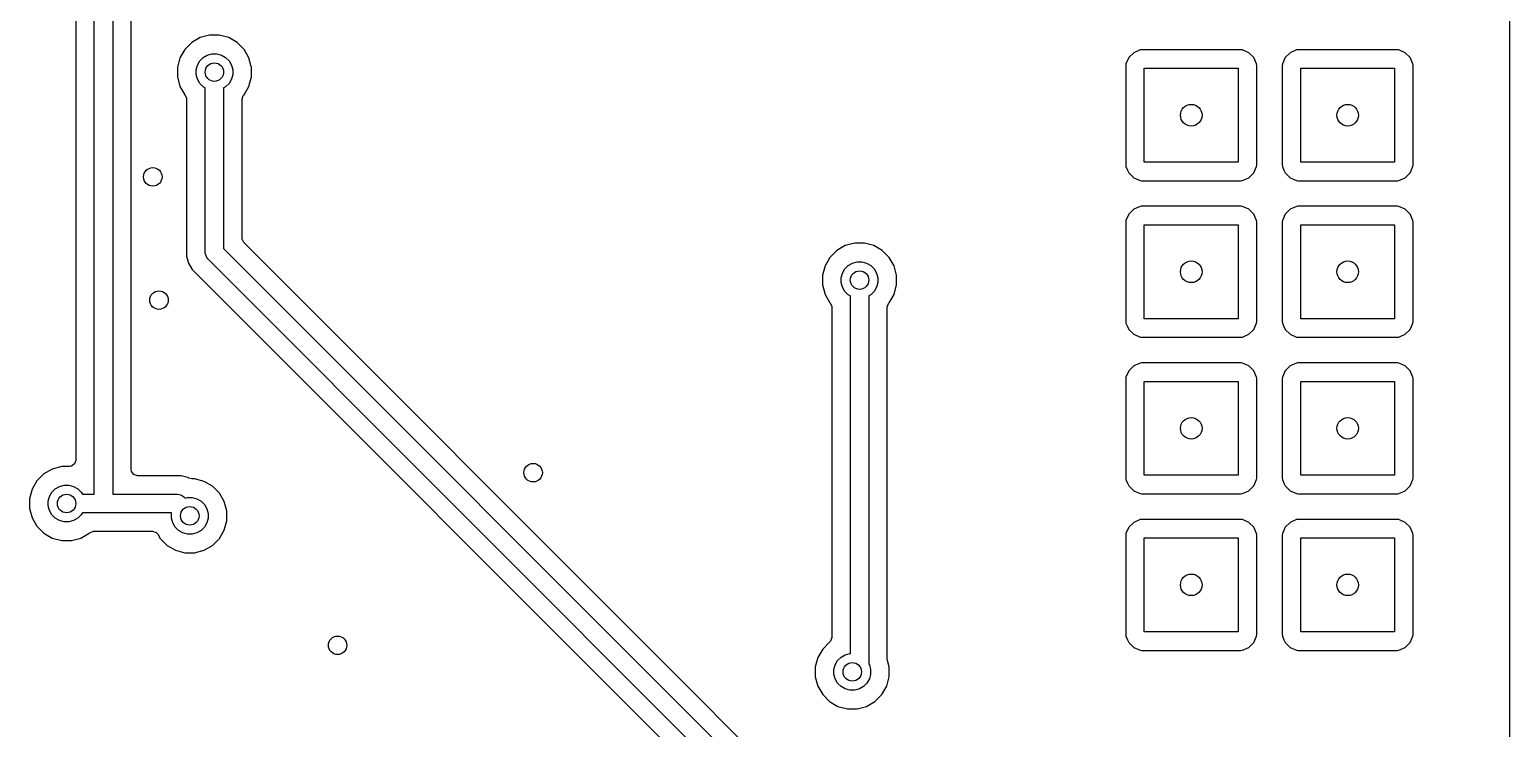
# Model space of a CAD drawing. Extents: x 0.23 to 2.17, y 0.23 to 2.17.
# Drawn here: x 1.224 to 2.17, y 0.789 to 1.236 of the extents above; entities that cross this region are included whole.
import ezdxf

# ---------------------------------------------------------------- set-up
doc = ezdxf.new("R2010")
doc.units = 0
doc.header["$MEASUREMENT"] = 0
doc.layers.add('BLACK', color=7, linetype='CONTINUOUS')

msp = doc.modelspace()

# ---------------------------------------------------------------- linework, layer by layer
at = {"layer": 'BLACK', "linetype": 'CONTINUOUS'}
for p, q in [((2.1703, 2.1664), (2.1703, 0.2336)), ((1.25392, 1.28875), (1.25392, 0.96061)), ((1.26575, 0.93898), (1.26575, 1.28642)), ((1.27756, 1.28397), (1.27756, 0.93898)), ((1.28939, 1.21177), (1.28939, 1.27746)), ((1.33339, 1.23069), (1.328, 1.22758)), ((1.33941, 1.2323), (1.33339, 1.23069)), ((1.34563, 1.2323), (1.33941, 1.2323)), ((1.35165, 1.23069), (1.34563, 1.2323)), ((1.35704, 1.22758), (1.35165, 1.23069)), ((1.3236, 1.22318), (1.32049, 1.21779)), ((1.328, 1.22758), (1.3236, 1.22318)), ((1.338, 1.21957), (1.34098, 1.22037)), ((1.34098, 1.22037), (1.34406, 1.22037)), ((1.34406, 1.22037), (1.34704, 1.21957)), ((1.36144, 1.22318), (1.35704, 1.22758)), ((1.36455, 1.21779), (1.36144, 1.22318)), ((1.93013, 1.22103), (1.927, 1.2179)), ((1.93417, 1.22282), (1.93013, 1.22103)), ((1.93516, 1.22293), (1.93417, 1.22282)), ((1.9987, 1.22293), (1.93516, 1.22293)), ((1.93516, 1.22293), (1.93516, 1.22293)), ((1.99968, 1.22282), (1.9987, 1.22293)), ((2.00373, 1.22103), (1.99968, 1.22282)), ((1.99968, 1.22282), (1.99968, 1.22282)), ((1.99968, 1.22282), (1.99968, 1.22282)), ((2.00686, 1.2179), (2.00373, 1.22103)), ((2.03013, 1.22103), (2.027, 1.2179)), ((2.03417, 1.22282), (2.03013, 1.22103)), ((2.03516, 1.22293), (2.03417, 1.22282)), ((2.0987, 1.22293), (2.03516, 1.22293)), ((2.03516, 1.22293), (2.03516, 1.22293)), ((2.09968, 1.22282), (2.0987, 1.22293)), ((2.10373, 1.22103), (2.09968, 1.22282)), ((2.09968, 1.22282), (2.09968, 1.22282)), ((2.09968, 1.22282), (2.09968, 1.22282)), ((2.10686, 1.2179), (2.10373, 1.22103)), ((1.28939, 0.9547), (1.28939, 1.21177)), ((1.32049, 1.21779), (1.31888, 1.21177)), ((1.31888, 1.21177), (1.31888, 1.20555)), ((1.33081, 1.2102), (1.33161, 1.21318)), ((1.33161, 1.21318), (1.33315, 1.21585)), ((1.33315, 1.21585), (1.33533, 1.21803)), ((1.33533, 1.21803), (1.338, 1.21957)), ((1.34704, 1.21957), (1.34971, 1.21803)), ((1.34971, 1.21803), (1.35189, 1.21585)), ((1.35189, 1.21585), (1.35343, 1.21318)), ((1.35343, 1.21318), (1.35423, 1.2102)), ((1.36587, 1.21287), (1.36455, 1.21779)), ((1.36616, 1.21177), (1.36587, 1.21287)), ((1.36616, 1.20555), (1.36616, 1.21177)), ((1.92521, 1.21386), (1.9251, 1.21287)), ((1.9251, 1.21287), (1.9251, 1.14934)), ((1.927, 1.2179), (1.92521, 1.21386)), ((1.93693, 1.1511), (1.93693, 1.2111)), ((1.93693, 1.2111), (1.99693, 1.2111)), ((1.99693, 1.2111), (1.99693, 1.1511)), ((2.00865, 1.21386), (2.00686, 1.2179)), ((2.00876, 1.21287), (2.00865, 1.21386)), ((2.00876, 1.14934), (2.00876, 1.21287)), ((2.00876, 1.21287), (2.00876, 1.21287)), ((2.02521, 1.21386), (2.0251, 1.21287)), ((2.0251, 1.21287), (2.0251, 1.14934)), ((2.027, 1.2179), (2.02521, 1.21386)), ((2.03693, 1.1511), (2.03693, 1.2111)), ((2.03693, 1.2111), (2.09693, 1.2111)), ((2.09693, 1.2111), (2.09693, 1.1511)), ((2.10865, 1.21386), (2.10686, 1.2179)), ((2.10876, 1.21287), (2.10865, 1.21386)), ((2.10876, 1.14934), (2.10876, 1.21287)), ((1.31888, 1.20555), (1.32049, 1.19954)), ((1.33081, 1.20712), (1.33081, 1.2102)), ((1.33161, 1.20414), (1.33081, 1.20712)), ((1.33315, 1.20147), (1.33161, 1.20414)), ((1.33533, 1.19929), (1.33315, 1.20147)), ((1.35189, 1.20147), (1.34971, 1.19929)), ((1.35343, 1.20414), (1.35189, 1.20147)), ((1.35423, 1.20712), (1.35343, 1.20414)), ((1.35423, 1.2102), (1.35423, 1.20712)), ((1.36455, 1.19954), (1.36616, 1.20555)), ((1.32049, 1.19954), (1.3236, 1.19415)), ((1.3236, 1.19415), (1.32364, 1.1941)), ((1.32364, 1.1941), (1.32366, 1.19407)), ((1.32366, 1.19407), (1.32376, 1.19394)), ((1.32376, 1.19394), (1.32373, 1.19392)), ((1.32373, 1.19392), (1.32474, 1.19196)), ((1.32474, 1.19196), (1.32478, 1.19135)), ((1.33661, 1.19855), (1.33533, 1.19929)), ((1.33661, 1.0935), (1.33661, 1.19855)), ((1.34971, 1.19929), (1.34843, 1.19855)), ((1.34843, 1.19855), (1.34843, 1.09595)), ((1.36026, 1.19135), (1.361, 1.19364)), ((1.361, 1.19364), (1.3614, 1.1941)), ((1.3614, 1.1941), (1.36144, 1.19415)), ((1.36144, 1.19415), (1.36455, 1.19954)), ((1.32478, 1.19135), (1.32478, 1.09117)), ((1.36026, 1.11287), (1.36026, 1.19135)), ((1.9251, 1.14934), (1.9251, 1.14934)), ((1.9251, 1.14934), (1.92521, 1.14835)), ((1.92521, 1.14835), (1.92621, 1.14609)), ((1.92621, 1.14609), (1.927, 1.1443)), ((1.99693, 1.1511), (1.93693, 1.1511)), ((2.00686, 1.1443), (2.00865, 1.14835)), ((2.00865, 1.14835), (2.00876, 1.14934)), ((2.0251, 1.14934), (2.0251, 1.14934)), ((2.0251, 1.14934), (2.02521, 1.14835)), ((2.02521, 1.14835), (2.02621, 1.14609)), ((2.02621, 1.14609), (2.027, 1.1443)), ((2.09693, 1.1511), (2.03693, 1.1511)), ((2.10686, 1.1443), (2.10865, 1.14835)), ((2.10865, 1.14835), (2.10876, 1.14934)), ((1.927, 1.1443), (1.93013, 1.14117)), ((1.93013, 1.14117), (1.93417, 1.13939)), ((1.93417, 1.13939), (1.93516, 1.13927)), ((1.93516, 1.13927), (1.9987, 1.13927)), ((1.9987, 1.13927), (1.99968, 1.13939)), ((1.99968, 1.13939), (2.00373, 1.14117)), ((2.00373, 1.14117), (2.00686, 1.1443)), ((2.027, 1.1443), (2.03013, 1.14117)), ((2.03013, 1.14117), (2.03417, 1.13939)), ((2.03417, 1.13939), (2.03516, 1.13927)), ((2.03516, 1.13927), (2.0987, 1.13927)), ((2.0987, 1.13927), (2.09968, 1.13939)), ((2.09968, 1.13939), (2.10373, 1.14117)), ((2.10373, 1.14117), (2.10686, 1.1443)), ((1.927, 1.1179), (1.92521, 1.11386)), ((1.93013, 1.12103), (1.927, 1.1179)), ((1.93417, 1.12282), (1.93013, 1.12103)), ((1.93516, 1.12293), (1.93417, 1.12282)), ((1.9987, 1.12293), (1.93516, 1.12293)), ((1.93516, 1.12293), (1.93516, 1.12293)), ((1.99968, 1.12282), (1.9987, 1.12293)), ((2.00373, 1.12103), (1.99968, 1.12282)), ((1.99968, 1.12282), (1.99968, 1.12282)), ((1.99968, 1.12282), (1.99968, 1.12282)), ((2.00686, 1.1179), (2.00373, 1.12103)), ((2.00865, 1.11386), (2.00686, 1.1179)), ((2.027, 1.1179), (2.02521, 1.11386)), ((2.03013, 1.12103), (2.027, 1.1179)), ((2.03417, 1.12282), (2.03013, 1.12103)), ((2.03516, 1.12293), (2.03417, 1.12282)), ((2.0987, 1.12293), (2.03516, 1.12293)), ((2.03516, 1.12293), (2.03516, 1.12293)), ((2.09968, 1.12282), (2.0987, 1.12293)), ((2.10373, 1.12103), (2.09968, 1.12282)), ((2.09968, 1.12282), (2.09968, 1.12282)), ((2.09968, 1.12282), (2.09968, 1.12282)), ((2.10686, 1.1179), (2.10373, 1.12103)), ((2.10865, 1.11386), (2.10686, 1.1179)), ((1.36026, 1.10247), (1.36026, 1.11287)), ((1.92521, 1.11386), (1.9251, 1.11287)), ((1.9251, 1.11287), (1.9251, 1.04934)), ((1.93693, 1.0511), (1.93693, 1.1111)), ((1.93693, 1.1111), (1.99693, 1.1111)), ((1.99693, 1.1111), (1.99693, 1.0511)), ((2.00876, 1.11287), (2.00865, 1.11386)), ((2.00876, 1.04934), (2.00876, 1.11287)), ((2.00876, 1.11287), (2.00876, 1.11287)), ((2.02521, 1.11386), (2.0251, 1.11287)), ((2.0251, 1.11287), (2.0251, 1.04934)), ((2.03693, 1.0511), (2.03693, 1.1111)), ((2.03693, 1.1111), (2.09693, 1.1111)), ((2.09693, 1.1111), (2.09693, 1.0511)), ((2.10876, 1.11287), (2.10865, 1.11386)), ((2.10876, 1.04934), (2.10876, 1.11287)), ((1.3603, 1.10186), (1.36026, 1.10247)), ((1.3614, 1.09971), (1.3603, 1.10186)), ((1.63245, 0.82865), (1.3614, 1.09971)), ((1.7458, 1.09782), (1.7404, 1.09471)), ((1.75181, 1.09943), (1.7458, 1.09782)), ((1.75803, 1.09943), (1.75181, 1.09943)), ((1.76405, 1.09782), (1.75803, 1.09943)), ((1.76944, 1.09471), (1.76405, 1.09782)), ((1.32478, 1.09117), (1.32561, 1.08808)), ((1.32561, 1.08808), (1.32561, 1.08808)), ((1.32561, 1.08808), (1.32599, 1.08666)), ((1.33673, 1.09235), (1.33661, 1.0935)), ((1.33761, 1.09022), (1.33673, 1.09235)), ((1.33834, 1.08933), (1.33761, 1.09022)), ((1.76551, 0.66216), (1.33834, 1.08933)), ((1.34843, 1.09595), (1.77213, 0.67224)), ((1.736, 1.0903), (1.73289, 1.08491)), ((1.7404, 1.09471), (1.736, 1.0903)), ((1.77384, 1.0903), (1.76944, 1.09471)), ((1.77695, 1.08491), (1.77384, 1.0903)), ((1.32599, 1.08666), (1.32599, 1.08666)), ((1.32599, 1.08666), (1.32833, 1.08261)), ((1.32833, 1.08261), (1.32833, 1.08261)), ((1.32833, 1.08261), (1.32833, 1.08261)), ((1.32833, 1.08261), (1.75879, 0.65215)), ((1.73289, 1.08491), (1.73128, 1.0789)), ((1.73128, 1.0789), (1.73128, 1.07267)), ((1.74321, 1.07733), (1.74401, 1.08031)), ((1.74401, 1.08031), (1.74555, 1.08298)), ((1.74555, 1.08298), (1.74773, 1.08516)), ((1.74773, 1.08516), (1.7504, 1.0867)), ((1.7504, 1.0867), (1.75338, 1.0875)), ((1.75338, 1.0875), (1.75646, 1.0875)), ((1.75646, 1.0875), (1.75944, 1.0867)), ((1.75944, 1.0867), (1.76211, 1.08516)), ((1.76211, 1.08516), (1.76429, 1.08298)), ((1.76429, 1.08298), (1.76583, 1.08031)), ((1.76583, 1.08031), (1.76663, 1.07733)), ((1.77856, 1.0789), (1.77695, 1.08491)), ((1.77856, 1.07267), (1.77856, 1.0789)), ((1.73128, 1.07267), (1.73289, 1.06666)), ((1.74321, 1.07425), (1.74321, 1.07733)), ((1.74401, 1.07127), (1.74321, 1.07425)), ((1.74555, 1.0686), (1.74401, 1.07127)), ((1.76583, 1.07127), (1.76429, 1.0686)), ((1.76663, 1.07425), (1.76583, 1.07127)), ((1.76663, 1.07733), (1.76663, 1.07425)), ((1.77695, 1.06666), (1.77856, 1.07267)), ((1.73289, 1.06666), (1.736, 1.06127)), ((1.736, 1.06127), (1.73604, 1.06123)), ((1.73604, 1.06123), (1.73606, 1.06119)), ((1.73606, 1.06119), (1.73616, 1.06107)), ((1.73616, 1.06107), (1.73614, 1.06105)), ((1.73614, 1.06105), (1.73714, 1.05908)), ((1.74773, 1.06642), (1.74555, 1.0686)), ((1.74902, 1.06568), (1.74773, 1.06642)), ((1.74902, 0.83725), (1.74902, 1.06568)), ((1.76211, 1.06642), (1.76083, 1.06568)), ((1.76083, 1.06568), (1.76083, 0.83064)), ((1.76429, 1.0686), (1.76211, 1.06642)), ((1.77266, 1.05847), (1.7734, 1.06077)), ((1.7734, 1.06077), (1.7738, 1.06123)), ((1.7738, 1.06123), (1.77384, 1.06127)), ((1.77384, 1.06127), (1.77695, 1.06666)), ((1.73714, 1.05908), (1.73719, 1.05847)), ((1.73719, 1.05847), (1.73719, 0.8475)), ((1.77266, 1.01287), (1.77266, 1.05847)), ((1.99693, 1.0511), (1.93693, 1.0511)), ((2.09693, 1.0511), (2.03693, 1.0511)), ((1.9251, 1.04934), (1.9251, 1.04934)), ((1.9251, 1.04934), (1.92521, 1.04835)), ((1.92521, 1.04835), (1.92621, 1.04609)), ((1.92621, 1.04609), (1.927, 1.0443)), ((1.927, 1.0443), (1.93013, 1.04117)), ((1.93013, 1.04117), (1.93417, 1.03939)), ((1.99968, 1.03939), (2.00373, 1.04117)), ((2.00373, 1.04117), (2.00686, 1.0443)), ((2.00686, 1.0443), (2.00865, 1.04835)), ((2.00865, 1.04835), (2.00876, 1.04934)), ((2.0251, 1.04934), (2.0251, 1.04934)), ((2.0251, 1.04934), (2.02521, 1.04835)), ((2.02521, 1.04835), (2.02621, 1.04609)), ((2.02621, 1.04609), (2.027, 1.0443)), ((2.027, 1.0443), (2.03013, 1.04117)), ((2.03013, 1.04117), (2.03417, 1.03939)), ((2.09968, 1.03939), (2.10373, 1.04117)), ((2.10373, 1.04117), (2.10686, 1.0443)), ((2.10686, 1.0443), (2.10865, 1.04835)), ((2.10865, 1.04835), (2.10876, 1.04934)), ((1.93417, 1.03939), (1.93516, 1.03927)), ((1.93516, 1.03927), (1.9987, 1.03927)), ((1.9987, 1.03927), (1.99968, 1.03939)), ((2.03417, 1.03939), (2.03516, 1.03927)), ((2.03516, 1.03927), (2.0987, 1.03927)), ((2.0987, 1.03927), (2.09968, 1.03939)), ((1.93417, 1.02282), (1.93013, 1.02103)), ((1.93516, 1.02293), (1.93417, 1.02282)), ((1.9987, 1.02293), (1.93516, 1.02293)), ((1.93516, 1.02293), (1.93516, 1.02293)), ((1.99968, 1.02282), (1.9987, 1.02293)), ((2.00373, 1.02103), (1.99968, 1.02282)), ((1.99968, 1.02282), (1.99968, 1.02282)), ((1.99968, 1.02282), (1.99968, 1.02282)), ((2.03417, 1.02282), (2.03013, 1.02103)), ((2.03516, 1.02293), (2.03417, 1.02282)), ((2.0987, 1.02293), (2.03516, 1.02293)), ((2.03516, 1.02293), (2.03516, 1.02293)), ((2.09968, 1.02282), (2.0987, 1.02293)), ((2.10373, 1.02103), (2.09968, 1.02282)), ((2.09968, 1.02282), (2.09968, 1.02282)), ((2.09968, 1.02282), (2.09968, 1.02282)), ((1.77266, 0.91287), (1.77266, 1.01287)), ((1.92521, 1.01386), (1.9251, 1.01287)), ((1.9251, 1.01287), (1.9251, 0.94934)), ((1.927, 1.0179), (1.92521, 1.01386)), ((1.93013, 1.02103), (1.927, 1.0179)), ((2.00686, 1.0179), (2.00373, 1.02103)), ((2.00865, 1.01386), (2.00686, 1.0179)), ((2.00876, 1.01287), (2.00865, 1.01386)), ((2.00876, 0.94934), (2.00876, 1.01287)), ((2.00876, 1.01287), (2.00876, 1.01287)), ((2.02521, 1.01386), (2.0251, 1.01287)), ((2.0251, 1.01287), (2.0251, 0.94934)), ((2.027, 1.0179), (2.02521, 1.01386)), ((2.03013, 1.02103), (2.027, 1.0179)), ((2.10686, 1.0179), (2.10373, 1.02103)), ((2.10865, 1.01386), (2.10686, 1.0179)), ((2.10876, 1.01287), (2.10865, 1.01386)), ((2.10876, 0.94934), (2.10876, 1.01287)), ((1.93693, 0.9511), (1.93693, 1.0111)), ((1.93693, 1.0111), (1.99693, 1.0111)), ((1.99693, 1.0111), (1.99693, 0.9511)), ((2.03693, 0.9511), (2.03693, 1.0111)), ((2.03693, 1.0111), (2.09693, 1.0111)), ((2.09693, 1.0111), (2.09693, 0.9511)), ((1.24492, 0.95671), (1.23891, 0.9551)), ((1.25002, 0.95671), (1.24492, 0.95671)), ((1.25122, 0.9569), (1.25002, 0.95671)), ((1.25317, 0.95832), (1.25122, 0.9569)), ((1.25392, 0.96061), (1.25317, 0.95832)), ((1.22911, 0.94759), (1.226, 0.9422)), ((1.23352, 0.95199), (1.22911, 0.94759)), ((1.23891, 0.9551), (1.23352, 0.95199)), ((1.28958, 0.9535), (1.28939, 0.9547)), ((1.291, 0.95155), (1.28958, 0.9535)), ((1.29329, 0.95081), (1.291, 0.95155)), ((1.32123, 0.95081), (1.29329, 0.95081)), ((1.32479, 0.94985), (1.32123, 0.95081)), ((1.32123, 0.95081), (1.32123, 0.95081)), ((1.32574, 0.9496), (1.32479, 0.94985)), ((1.32479, 0.94985), (1.32479, 0.94985)), ((1.32616, 0.94936), (1.32574, 0.9496)), ((1.3281, 0.94884), (1.32616, 0.94936)), ((1.32988, 0.94884), (1.3281, 0.94884)), ((1.3359, 0.94723), (1.32988, 0.94884)), ((1.32988, 0.94884), (1.32988, 0.94884)), ((1.34129, 0.94411), (1.3359, 0.94723)), ((1.9251, 0.94934), (1.9251, 0.94934)), ((1.9251, 0.94934), (1.92521, 0.94835)), ((1.92521, 0.94835), (1.92621, 0.94609)), ((1.92621, 0.94609), (1.927, 0.9443)), ((1.99693, 0.9511), (1.93693, 0.9511)), ((2.00686, 0.9443), (2.00865, 0.94835)), ((2.00865, 0.94835), (2.00876, 0.94934)), ((2.0251, 0.94934), (2.0251, 0.94934)), ((2.0251, 0.94934), (2.02521, 0.94835)), ((2.02521, 0.94835), (2.02621, 0.94609)), ((2.02621, 0.94609), (2.027, 0.9443)), ((2.09693, 0.9511), (2.03693, 0.9511)), ((2.10686, 0.9443), (2.10865, 0.94835)), ((2.10865, 0.94835), (2.10876, 0.94934)), ((1.226, 0.9422), (1.22439, 0.93618)), ((1.23632, 0.93461), (1.23712, 0.93759)), ((1.23712, 0.93759), (1.23866, 0.94026)), ((1.23866, 0.94026), (1.24084, 0.94244)), ((1.24084, 0.94244), (1.24351, 0.94398)), ((1.24351, 0.94398), (1.24649, 0.94478)), ((1.24649, 0.94478), (1.24957, 0.94478)), ((1.24957, 0.94478), (1.25255, 0.94398)), ((1.25255, 0.94398), (1.25522, 0.94244)), ((1.25522, 0.94244), (1.2574, 0.94026)), ((1.2574, 0.94026), (1.25814, 0.93898)), ((1.25814, 0.93898), (1.26575, 0.93898)), ((1.27756, 0.93898), (1.3189, 0.93898)), ((1.3189, 0.93898), (1.32005, 0.93886)), ((1.32005, 0.93886), (1.32088, 0.93852)), ((1.32088, 0.93852), (1.32218, 0.93798)), ((1.32218, 0.93798), (1.32307, 0.93725)), ((1.32307, 0.93725), (1.3238, 0.93652)), ((1.3238, 0.93652), (1.32523, 0.93691)), ((1.32523, 0.93691), (1.32831, 0.93691)), ((1.32831, 0.93691), (1.33129, 0.93611)), ((1.34569, 0.93971), (1.34129, 0.94411)), ((1.3488, 0.93432), (1.34569, 0.93971)), ((1.927, 0.9443), (1.93013, 0.94117)), ((1.93013, 0.94117), (1.93417, 0.93939)), ((1.93417, 0.93939), (1.93516, 0.93927)), ((1.93516, 0.93927), (1.9987, 0.93927)), ((1.9987, 0.93927), (1.99968, 0.93939)), ((1.99968, 0.93939), (2.00373, 0.94117)), ((2.00373, 0.94117), (2.00686, 0.9443)), ((2.027, 0.9443), (2.03013, 0.94117)), ((2.03013, 0.94117), (2.03417, 0.93939)), ((2.03417, 0.93939), (2.03516, 0.93927)), ((2.03516, 0.93927), (2.0987, 0.93927)), ((2.0987, 0.93927), (2.09968, 0.93939)), ((2.09968, 0.93939), (2.10373, 0.94117)), ((2.10373, 0.94117), (2.10686, 0.9443)), ((1.22439, 0.93618), (1.22439, 0.92996)), ((1.22439, 0.92996), (1.226, 0.92395)), ((1.23632, 0.93153), (1.23632, 0.93461)), ((1.23712, 0.92855), (1.23632, 0.93153)), ((1.23866, 0.92588), (1.23712, 0.92855)), ((1.25814, 0.92717), (1.2574, 0.92588)), ((1.31518, 0.92717), (1.25814, 0.92717)), ((1.31506, 0.92674), (1.31518, 0.92717)), ((1.33129, 0.93611), (1.33396, 0.93457)), ((1.33396, 0.93457), (1.33614, 0.93239)), ((1.33614, 0.93239), (1.33768, 0.92972)), ((1.33768, 0.92972), (1.33848, 0.92674)), ((1.35041, 0.92831), (1.3488, 0.93432)), ((1.35041, 0.92208), (1.35041, 0.92831)), ((1.226, 0.92395), (1.22911, 0.91855)), ((1.22911, 0.91855), (1.23352, 0.91415)), ((1.24084, 0.9237), (1.23866, 0.92588)), ((1.24351, 0.92216), (1.24084, 0.9237)), ((1.24649, 0.92136), (1.24351, 0.92216)), ((1.24957, 0.92136), (1.24649, 0.92136)), ((1.25255, 0.92216), (1.24957, 0.92136)), ((1.25522, 0.9237), (1.25255, 0.92216)), ((1.2574, 0.92588), (1.25522, 0.9237)), ((1.31506, 0.92366), (1.31506, 0.92674)), ((1.31586, 0.92068), (1.31506, 0.92366)), ((1.3174, 0.91801), (1.31586, 0.92068)), ((1.31958, 0.91583), (1.3174, 0.91801)), ((1.33614, 0.91801), (1.33396, 0.91583)), ((1.33768, 0.92068), (1.33614, 0.91801)), ((1.33848, 0.92366), (1.33768, 0.92068)), ((1.33848, 0.92674), (1.33848, 0.92366)), ((1.3488, 0.91607), (1.35041, 0.92208)), ((1.927, 0.9179), (1.92521, 0.91386)), ((1.93013, 0.92103), (1.927, 0.9179)), ((1.93417, 0.92282), (1.93013, 0.92103)), ((1.93516, 0.92293), (1.93417, 0.92282)), ((1.9987, 0.92293), (1.93516, 0.92293)), ((1.93516, 0.92293), (1.93516, 0.92293)), ((1.99968, 0.92282), (1.9987, 0.92293)), ((2.00373, 0.92103), (1.99968, 0.92282)), ((1.99968, 0.92282), (1.99968, 0.92282)), ((1.99968, 0.92282), (1.99968, 0.92282)), ((2.00686, 0.9179), (2.00373, 0.92103)), ((2.00865, 0.91386), (2.00686, 0.9179)), ((2.027, 0.9179), (2.02521, 0.91386)), ((2.03013, 0.92103), (2.027, 0.9179)), ((2.03417, 0.92282), (2.03013, 0.92103)), ((2.03516, 0.92293), (2.03417, 0.92282)), ((2.0987, 0.92293), (2.03516, 0.92293)), ((2.03516, 0.92293), (2.03516, 0.92293)), ((2.09968, 0.92282), (2.0987, 0.92293)), ((2.10373, 0.92103), (2.09968, 0.92282)), ((2.09968, 0.92282), (2.09968, 0.92282)), ((2.09968, 0.92282), (2.09968, 0.92282)), ((2.10686, 0.9179), (2.10373, 0.92103)), ((2.10865, 0.91386), (2.10686, 0.9179)), ((1.23352, 0.91415), (1.23891, 0.91104)), ((1.23891, 0.91104), (1.24492, 0.90943)), ((1.24492, 0.90943), (1.24492, 0.90943)), ((1.24492, 0.90943), (1.25114, 0.90943)), ((1.25114, 0.90943), (1.25716, 0.91104)), ((1.25114, 0.90943), (1.25114, 0.90943)), ((1.25716, 0.91104), (1.26255, 0.91415)), ((1.26255, 0.91415), (1.26259, 0.91419)), ((1.26259, 0.91419), (1.26262, 0.91421)), ((1.26262, 0.91421), (1.26275, 0.91431)), ((1.26275, 0.91431), (1.26277, 0.91429)), ((1.26277, 0.91429), (1.26473, 0.91529)), ((1.26473, 0.91529), (1.26534, 0.91533)), ((1.26534, 0.91533), (1.26932, 0.91533)), ((1.26932, 0.91533), (1.27399, 0.91533)), ((1.27399, 0.91533), (1.30292, 0.91533)), ((1.30292, 0.91533), (1.30521, 0.91459)), ((1.30521, 0.91459), (1.30629, 0.91339)), ((1.30629, 0.91339), (1.30785, 0.91068)), ((1.30785, 0.91068), (1.31226, 0.90628)), ((1.32225, 0.91428), (1.31958, 0.91583)), ((1.32523, 0.91349), (1.32225, 0.91428)), ((1.32831, 0.91349), (1.32523, 0.91349)), ((1.33129, 0.91428), (1.32831, 0.91349)), ((1.33396, 0.91583), (1.33129, 0.91428)), ((1.34129, 0.90628), (1.34569, 0.91068)), ((1.34569, 0.91068), (1.3488, 0.91607)), ((1.77266, 0.83376), (1.77266, 0.91287)), ((1.92521, 0.91386), (1.9251, 0.91287)), ((1.9251, 0.91287), (1.9251, 0.84934)), ((1.93693, 0.8511), (1.93693, 0.9111)), ((1.93693, 0.9111), (1.99693, 0.9111)), ((1.99693, 0.9111), (1.99693, 0.8511)), ((2.00876, 0.91287), (2.00865, 0.91386)), ((2.00876, 0.84934), (2.00876, 0.91287)), ((2.00876, 0.91287), (2.00876, 0.91287)), ((2.02521, 0.91386), (2.0251, 0.91287)), ((2.0251, 0.91287), (2.0251, 0.84934)), ((2.03693, 0.8511), (2.03693, 0.9111)), ((2.03693, 0.9111), (2.09693, 0.9111)), ((2.09693, 0.9111), (2.09693, 0.8511)), ((2.10876, 0.91287), (2.10865, 0.91386)), ((2.10876, 0.84934), (2.10876, 0.91287)), ((1.31226, 0.90628), (1.31765, 0.90317)), ((1.31765, 0.90317), (1.32366, 0.90156)), ((1.32366, 0.90156), (1.32366, 0.90156)), ((1.32366, 0.90156), (1.32988, 0.90156)), ((1.32988, 0.90156), (1.3359, 0.90317)), ((1.32988, 0.90156), (1.32988, 0.90156)), ((1.3359, 0.90317), (1.34129, 0.90628)), ((1.73591, 0.84464), (1.73133, 0.84006)), ((1.73644, 0.84521), (1.7359, 0.84465)), ((1.7359, 0.84465), (1.73591, 0.84464)), ((1.73719, 0.8475), (1.73644, 0.84521)), ((1.9251, 0.84934), (1.9251, 0.84934)), ((1.9251, 0.84934), (1.92521, 0.84835)), ((1.92521, 0.84835), (1.92621, 0.84609)), ((1.92621, 0.84609), (1.927, 0.8443)), ((1.927, 0.8443), (1.93013, 0.84117)), ((1.99693, 0.8511), (1.93693, 0.8511)), ((2.00373, 0.84117), (2.00686, 0.8443)), ((2.00686, 0.8443), (2.00865, 0.84835)), ((2.00865, 0.84835), (2.00876, 0.84934)), ((2.0251, 0.84934), (2.0251, 0.84934)), ((2.0251, 0.84934), (2.02521, 0.84835)), ((2.02521, 0.84835), (2.02621, 0.84609)), ((2.02621, 0.84609), (2.027, 0.8443)), ((2.027, 0.8443), (2.03013, 0.84117)), ((2.09693, 0.8511), (2.03693, 0.8511)), ((2.10373, 0.84117), (2.10686, 0.8443)), ((2.10686, 0.8443), (2.10865, 0.84835)), ((2.10865, 0.84835), (2.10876, 0.84934)), ((1.72822, 0.83467), (1.7266, 0.82865)), ((1.73133, 0.84006), (1.72822, 0.83467)), ((1.73133, 0.84006), (1.73133, 0.84006)), ((1.73133, 0.84006), (1.73133, 0.84006)), ((1.73933, 0.83006), (1.74088, 0.83273)), ((1.74088, 0.83273), (1.74306, 0.83491)), ((1.74306, 0.83491), (1.74573, 0.83645)), ((1.74573, 0.83645), (1.7487, 0.83725)), ((1.7487, 0.83725), (1.74902, 0.83725)), ((1.77279, 0.83275), (1.77266, 0.83376)), ((1.77389, 0.82865), (1.77279, 0.83275)), ((1.93013, 0.84117), (1.93417, 0.83939)), ((1.93417, 0.83939), (1.93516, 0.83927)), ((1.93516, 0.83927), (1.9987, 0.83927)), ((1.9987, 0.83927), (1.99968, 0.83939)), ((1.99968, 0.83939), (2.00373, 0.84117)), ((2.03013, 0.84117), (2.03417, 0.83939)), ((2.03417, 0.83939), (2.03516, 0.83927)), ((2.03516, 0.83927), (2.0987, 0.83927)), ((2.0987, 0.83927), (2.09968, 0.83939)), ((2.09968, 0.83939), (2.10373, 0.84117)), ((1.69636, 0.76475), (1.63245, 0.82865)), ((1.7266, 0.82865), (1.7266, 0.82243)), ((1.73854, 0.82708), (1.73933, 0.83006)), ((1.73854, 0.824), (1.73854, 0.82708)), ((1.73933, 0.82102), (1.73854, 0.824)), ((1.76083, 0.83064), (1.76116, 0.83006)), ((1.76116, 0.83006), (1.76196, 0.82708)), ((1.76196, 0.824), (1.76116, 0.82102)), ((1.76196, 0.82708), (1.76196, 0.824)), ((1.77389, 0.82243), (1.77389, 0.82865)), ((1.7266, 0.82243), (1.72822, 0.81642)), ((1.72822, 0.81642), (1.73133, 0.81102)), ((1.74088, 0.81835), (1.73933, 0.82102)), ((1.74306, 0.81617), (1.74088, 0.81835)), ((1.74573, 0.81463), (1.74306, 0.81617)), ((1.7487, 0.81383), (1.74573, 0.81463)), ((1.75179, 0.81383), (1.7487, 0.81383)), ((1.75477, 0.81463), (1.75179, 0.81383)), ((1.75744, 0.81617), (1.75477, 0.81463)), ((1.75962, 0.81835), (1.75744, 0.81617)), ((1.76116, 0.82102), (1.75962, 0.81835)), ((1.76916, 0.81102), (1.77228, 0.81642)), ((1.77228, 0.81642), (1.77389, 0.82243)), ((1.73133, 0.81102), (1.73573, 0.80662)), ((1.73573, 0.80662), (1.74112, 0.80351)), ((1.75937, 0.80351), (1.76476, 0.80662)), ((1.76476, 0.80662), (1.76916, 0.81102)), ((1.74112, 0.80351), (1.74713, 0.8019)), ((1.74713, 0.8019), (1.74713, 0.8019)), ((1.74713, 0.8019), (1.75336, 0.8019)), ((1.75336, 0.8019), (1.75937, 0.80351)), ((1.75336, 0.8019), (1.75336, 0.8019))]:
    msp.add_line(p, q, dxfattribs=at)
at = {"layer": 'BLACK'}
for centre, radius in [((1.34252, 1.20866), 0.00591), ((1.96693, 1.1811), 0.00689), ((2.06693, 1.1811), 0.00689), ((1.30315, 1.14173), 0.00591), ((1.96693, 1.0811), 0.00689), ((2.06693, 1.0811), 0.00689), ((1.75492, 1.07579), 0.00591), ((1.30709, 1.06299), 0.00591), ((1.96693, 0.9811), 0.00689), ((2.06693, 0.9811), 0.00689), ((1.54626, 0.95276), 0.00591), ((1.24803, 0.93307), 0.00591), ((1.32677, 0.9252), 0.00591), ((1.96693, 0.8811), 0.00689), ((2.06693, 0.8811), 0.00689), ((1.42126, 0.84252), 0.00591), ((1.75025, 0.82554), 0.00591)]:
    msp.add_circle(centre, radius, dxfattribs=at)
at = {"layer": 'WHITE'}
for centre, radius in [((1.34252, 1.20866), 0.00591), ((1.96693, 1.1811), 0.00689), ((2.06693, 1.1811), 0.00689), ((1.30315, 1.14173), 0.00591), ((1.96693, 1.0811), 0.00689), ((2.06693, 1.0811), 0.00689), ((1.75492, 1.07579), 0.00591), ((1.30709, 1.06299), 0.00591), ((1.96693, 0.9811), 0.00689), ((2.06693, 0.9811), 0.00689), ((1.54626, 0.95276), 0.00591), ((1.24803, 0.93307), 0.00591), ((1.32677, 0.9252), 0.00591), ((1.96693, 0.8811), 0.00689), ((2.06693, 0.8811), 0.00689), ((1.42126, 0.84252), 0.00591), ((1.75025, 0.82554), 0.00591)]:
    msp.add_circle(centre, radius, dxfattribs=at)

doc.saveas('drawing.dxf')
